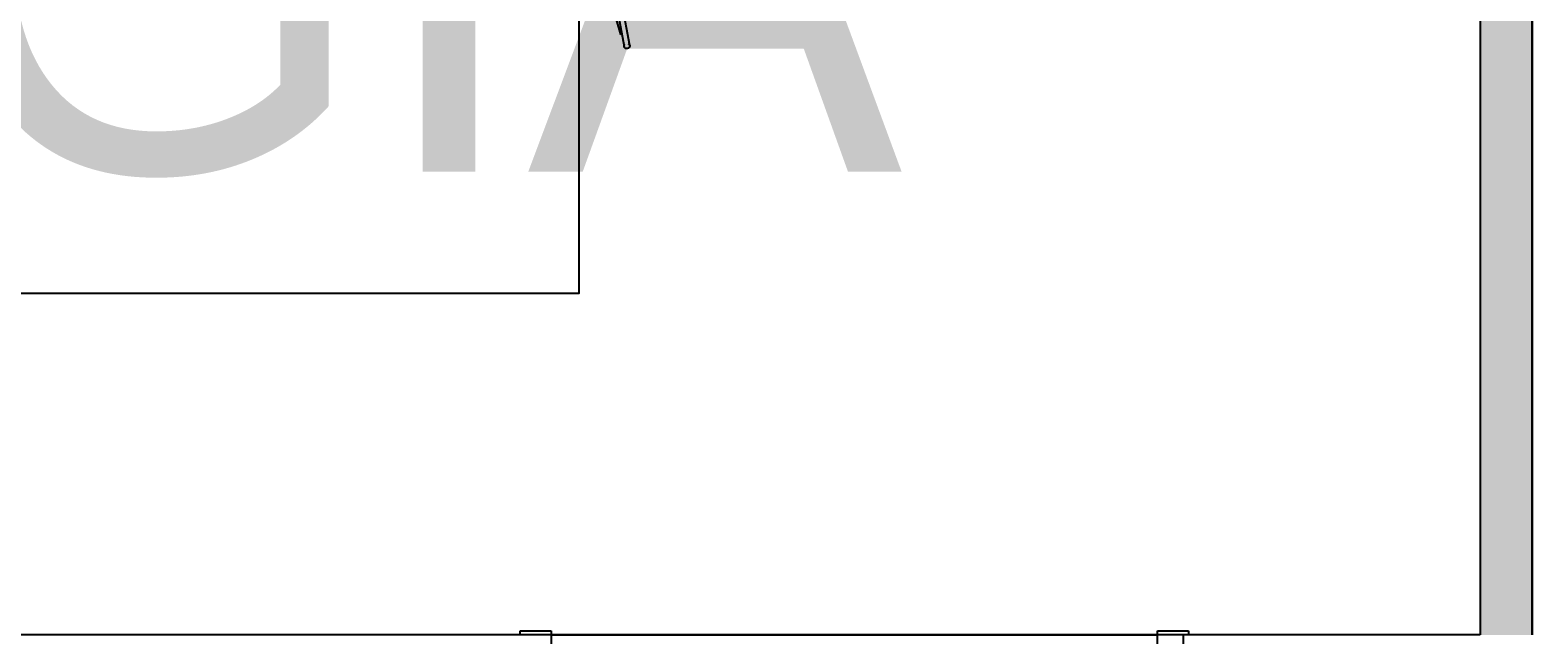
# Model space of a CAD drawing. Header units: metres. Extents: x 2.5 to 42.6, y 0.9 to 31.9.
# Drawn here: x 36.383 to 37.524, y 10.89 to 11.35 of the extents above; entities that cross this region are included whole.
import ezdxf

# ---------------------------------------------------------------- set-up
doc = ezdxf.new("R2010")
doc.units = ezdxf.units.M
for name, color, linetype in [('ARREDI', 9, 'Continuous'), ('PARETI_STRUTTURE', 7, 'Continuous'), ('PILASTRI_SETTI', 8, 'Continuous'), ('WAYFINDING_RIQUADRI', 7, 'Continuous'), ('WAYFINDING_TESTI', 7, 'Continuous')]:
    doc.layers.add(name, color=color, linetype=linetype)

msp = doc.modelspace()

# ---------------------------------------------------------------- linework, layer by layer
at = {"layer": 'ARREDI'}
for points in [[(36.8313, 11.3466), (36.8313, 11.3466)], [(36.8314, 11.3466), (36.8316, 11.3467), (36.8321, 11.3469)], [(36.8321, 11.3469), (36.8328, 11.347)], [(36.838, 11.3366), (36.8374, 11.3361), (36.8367, 11.3358), (36.836, 11.3358), (36.8353, 11.336), (36.8347, 11.3364), (36.8342, 11.337), (36.8341, 11.3375), (36.8341, 11.3375), (36.8341, 11.3377), (36.8342, 11.3385), (36.8345, 11.3392)], [(36.8372, 11.3398), (36.8378, 11.3394), (36.8382, 11.3388), (36.8384, 11.3383), (36.8384, 11.3383), (36.8384, 11.338), (36.8383, 11.3373), (36.838, 11.3366)]]:
    msp.add_lwpolyline(points, dxfattribs=at)
at = {"layer": 'PARETI_STRUTTURE'}
for points in [[(37.5241, 13.48), (37.5241, 10.8904)], [(37.4847, 13.4406), (37.4847, 10.8904)], [(37.5241, 10.8904), (37.5241, 13.4406)], [(36.8054, 11.4371), (36.8313, 11.3466)], [(36.8384, 11.3383), (36.8326, 11.3692)], [(36.8283, 11.3685), (36.8341, 11.3375)], [(37.3096, 10.8904), (34.3466, 10.8904)], [(36.7551, 10.8935), (36.7787, 10.8935)], [(36.7551, 10.8904), (36.7551, 10.8935)], [(36.759, 10.8904), (36.7551, 10.8904)], [(36.7787, 10.8935), (36.7787, 10.8045)], [(37.2394, 10.8935), (37.263, 10.8935)], [(37.2394, 10.8045), (37.2394, 10.8935)], [(37.4847, 10.8904), (37.2591, 10.8904), (37.2591, 10.7919)], [(37.263, 10.8904), (37.2591, 10.8904)], [(37.2591, 10.8904), (37.2591, 10.7919)], [(37.263, 10.8935), (37.263, 10.8904)]]:
    msp.add_lwpolyline(points, dxfattribs=at)
msp.add_lwpolyline([(37.2394, 10.8904), (36.7787, 10.8904)], close=True, dxfattribs=at)
at = {"layer": 'PILASTRI_SETTI'}
msp.add_solid([(37.5241, 10.8904), (37.5241, 13.4406), (37.4847, 10.8904), (37.4847, 13.4406)], dxfattribs=at)
at = {"layer": 'WAYFINDING_RIQUADRI'}
msp.add_lwpolyline([(34.2, 11.15), (36.8, 11.15), (36.8, 11.65), (34.2, 11.65)], close=True, dxfattribs=at)

# ---------------------------------------------------------------- texts
at = {"layer": 'WAYFINDING_TESTI', "insert": (35.5, 11.4), "char_height": 0.32, "attachment_point": 5}
msp.add_mtext('LAB. BIOLOGIA', dxfattribs=at)

doc.saveas('drawing.dxf')
